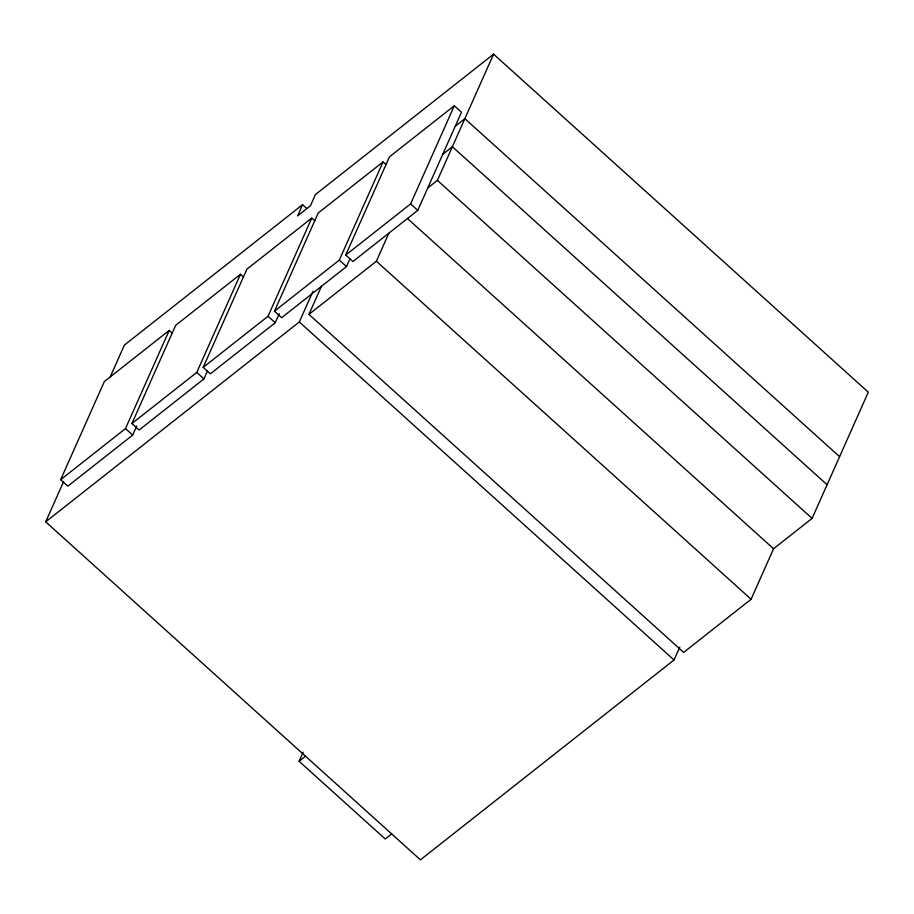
<?xml version="1.0" encoding="UTF-8"?>
<svg xmlns="http://www.w3.org/2000/svg" width="914" height="914" viewBox="0 0 914 914"><rect width="100%" height="100%" fill="white"/><g stroke="black" fill="none" stroke-linecap="round" stroke-linejoin="round"><path stroke-width="1.37" d="M136.7 426.027L132.679 435.075L67.819 486.179L60.644 479.701L104.356 381.526L169.204 330.422L172.278 333.199M679.776 647.066L674.018 659.988L420.406 859.846L45.7 521.825L63.637 481.541M109.92 377.596L124.373 345.104L302.568 204.69L306.796 208.518M60.644 479.701L125.492 428.597L169.204 330.422M207.398 371.153L203.948 378.91L139.099 430.014L131.913 423.536L175.625 325.361L240.473 274.257L243.558 277.033M131.913 423.536L196.773 372.432L240.473 274.257M279.25 313.696L275.217 322.745L210.369 373.849L203.194 367.371L246.894 269.196L311.754 218.092L314.827 220.868M302.568 204.69L297.564 215.91L310.417 205.787L315.41 194.568L493.594 54.154L868.3 392.175L812.1 518.398L773.564 548.766L751.091 599.253L683.661 652.402L308.943 314.37L321.431 286.322M203.194 367.371L268.042 316.267L311.754 218.092M349.948 258.822L346.497 266.58L281.649 317.684L274.463 311.206L318.175 213.031L383.023 161.927L386.108 164.703M45.7 521.825L299.312 321.968L312.908 291.417M274.463 311.206L339.311 260.102L383.023 161.927M345.732 255.04L389.444 156.865L454.304 105.761L461.479 112.239L417.767 210.403L352.918 261.518L345.732 255.04L410.592 203.925L454.304 105.761M308.943 314.37L376.385 261.233L388.873 233.184M427.763 187.964L437.395 180.378L493.594 54.154M391.683 833.934L385.262 838.995L299.095 761.259L303.151 752.153M455.241 126.258L464.872 118.671L839.578 456.692M442.742 154.306L452.384 146.72L827.09 484.74M299.095 761.259L305.516 756.198M437.395 180.378L812.1 518.398M410.592 203.925L417.767 210.403M407.324 218.377L773.564 548.766M376.385 261.233L751.091 599.253M339.311 260.102L346.497 266.58M299.312 321.968L674.018 659.988M268.042 316.267L275.217 322.745M196.773 372.432L203.948 378.91M125.492 428.597L132.679 435.075"/></g></svg>
